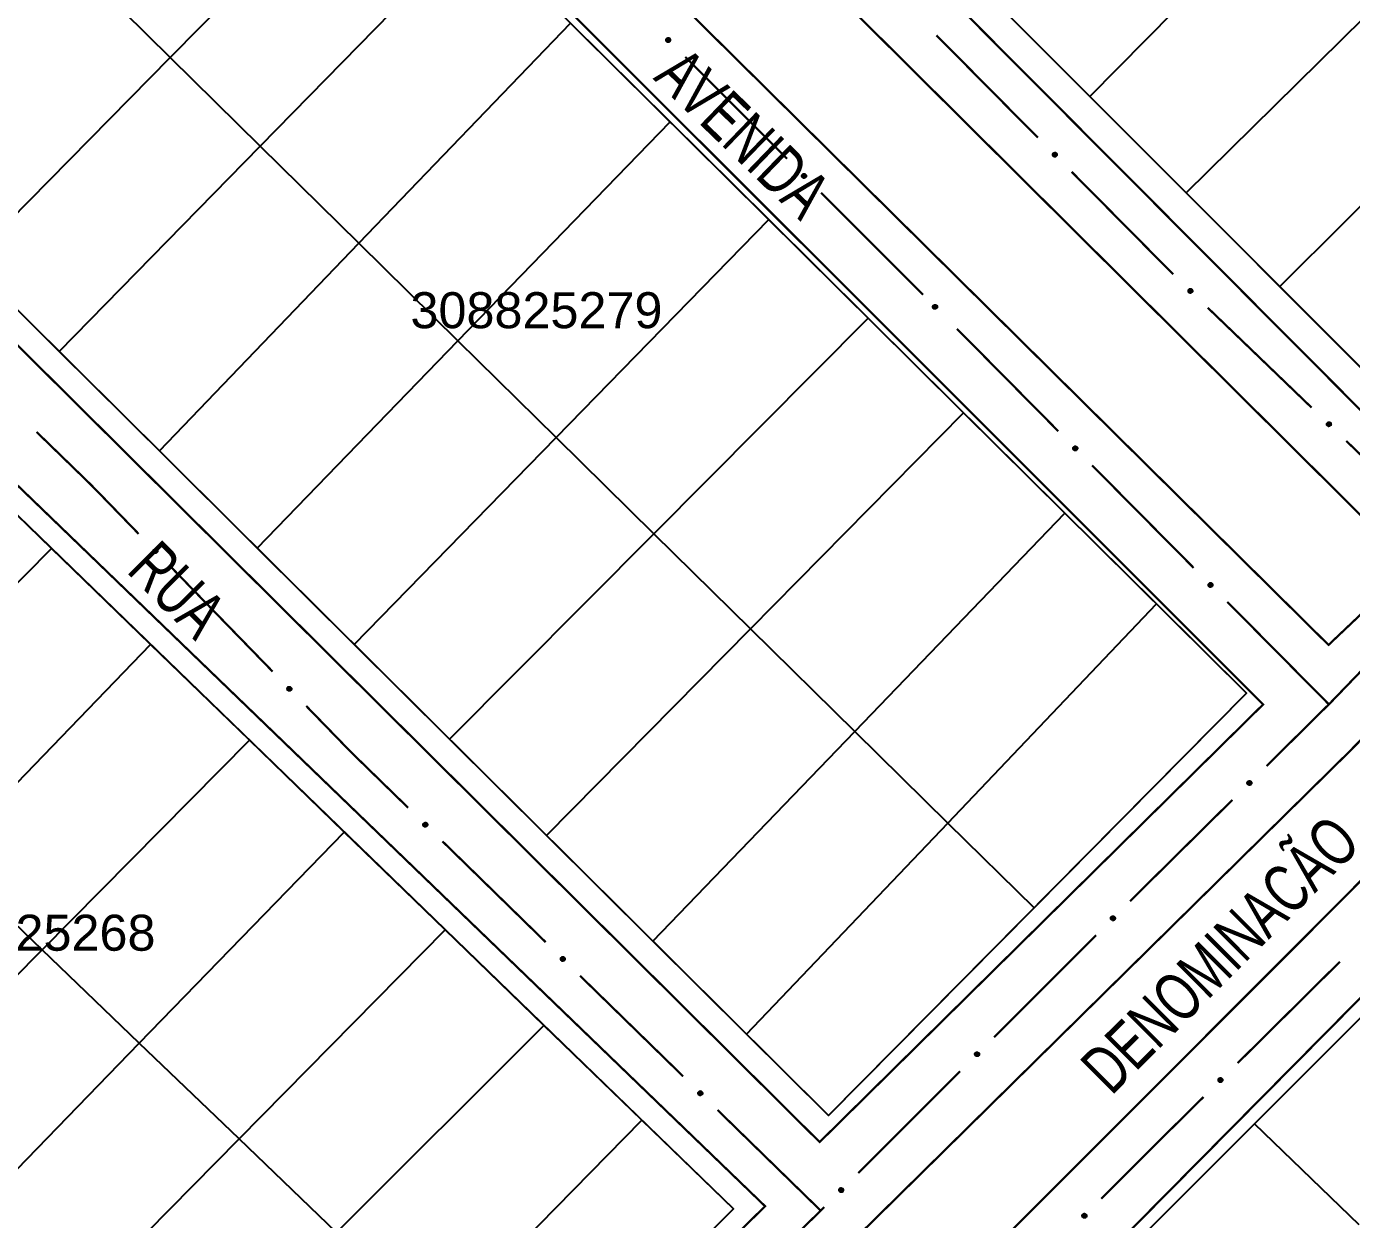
# Model space of a CAD drawing. Extents: x 205150 to 206910, y 4858726 to 4860849.
# Drawn here: x 205610.4 to 205720.7, y 4860497.8 to 4860597.2 of the extents above; entities that cross this region are included whole.
import ezdxf

# ---------------------------------------------------------------- set-up
doc = ezdxf.new("R2010")
doc.units = 0
doc.header["$LTSCALE"] = 1.5
doc.header["$MEASUREMENT"] = 0
for name, color, linetype in [('CD-MALHA-LOTES', 7, 'CONTINUOUS'), ('CD_TXT_QUADRA', 7, 'CONTINUOUS'), ('RU-QUADRAS', 6, 'CONTINUOUS'), ('SV-EIXO-RUA-N-PAV', 6, 'CONTINUOUS'), ('SV-RUA-NAO-PAV-S-GUIA-C-GUIA', 7, 'CONTINUOUS'), ('SV-TXT-RUA-N-PAV-S-GUIA-C-GUIA', 7, 'CONTINUOUS')]:
    doc.layers.add(name, color=color, linetype=linetype)
doc.styles.add('ARIAL', font='ARIAL.TTF')

msp = doc.modelspace()

# ---------------------------------------------------------------- linework, layer by layer
at = {"layer": 'CD-MALHA-LOTES'}
for points in [[(205622.33, 4860594.58), (205640.24, 4860612.73)], [(205698.88, 4860591.35), (205715.33, 4860608.01)], [(205629.81, 4860587.21), (205647.62, 4860605.41)], [(205614.48, 4860602.32), (205622.33, 4860594.58)], [(205690.41, 4860599.84), (205698.88, 4860591.35)], [(205706.9, 4860583.33), (205723.55, 4860599.75)], [(205638.03, 4860579.12), (205655.64, 4860597.46)], [(205663.93, 4860589.24), (205655.64, 4860597.46)], [(205605.56, 4860577.59), (205622.33, 4860594.58)], [(205622.33, 4860594.58), (205629.81, 4860587.21)], [(205714.69, 4860575.52), (205731.26, 4860592.01)], [(205698.88, 4860591.35), (205706.9, 4860583.33)], [(205646.27, 4860571.01), (205663.93, 4860589.24)], [(205672.14, 4860581.09), (205663.93, 4860589.24)], [(205613.08, 4860570.12), (205629.81, 4860587.21)], [(205629.81, 4860587.21), (205638.03, 4860579.12)], [(205706.9, 4860583.33), (205714.69, 4860575.52)], [(205654.44, 4860562.96), (205672.14, 4860581.09)], [(205680.43, 4860572.88), (205672.14, 4860581.09)], [(205621.43, 4860561.83), (205638.03, 4860579.12)], [(205638.03, 4860579.12), (205646.27, 4860571.01)], [(205605.56, 4860577.59), (205613.08, 4860570.12)], [(205714.69, 4860575.52), (205722.71, 4860567.5)], [(205662.59, 4860554.94), (205680.43, 4860572.88)], [(205688.36, 4860565.01), (205680.43, 4860572.88)], [(205629.56, 4860553.74), (205646.27, 4860571.01)], [(205646.27, 4860571.01), (205654.44, 4860562.96)], [(205613.08, 4860570.12), (205621.43, 4860561.83)], [(205670.62, 4860547.03), (205688.36, 4860565.01)], [(205696.8, 4860556.65), (205688.36, 4860565.01)], [(205637.62, 4860545.73), (205654.44, 4860562.96)], [(205654.44, 4860562.96), (205662.59, 4860554.94)], [(205612.45, 4860553.7), (205604.68, 4860561.23)], [(205621.43, 4860561.83), (205629.56, 4860553.74)], [(205679.3, 4860538.48), (205696.8, 4860556.65)], [(205704.42, 4860549.09), (205696.8, 4860556.65)], [(205645.56, 4860537.84), (205662.59, 4860554.94)], [(205662.59, 4860554.94), (205670.62, 4860547.03)], [(205595.13, 4860536.2), (205612.45, 4860553.7)], [(205620.68, 4860545.73), (205612.45, 4860553.7)], [(205629.56, 4860553.74), (205637.62, 4860545.73)], [(205687.05, 4860530.85), (205704.42, 4860549.09)], [(205694.23, 4860523.78), (205711.92, 4860541.66), (205704.42, 4860549.09)], [(205653.63, 4860529.82), (205670.62, 4860547.03)], [(205670.62, 4860547.03), (205679.3, 4860538.48)], [(205603.62, 4860528.04), (205620.68, 4860545.73)], [(205628.93, 4860537.74), (205620.68, 4860545.73)], [(205637.62, 4860545.73), (205645.56, 4860537.84)], [(205611.67, 4860520.3), (205628.93, 4860537.74)], [(205636.8, 4860530.1), (205628.93, 4860537.74)], [(205645.56, 4860537.84), (205653.63, 4860529.82)], [(205662.49, 4860521.02), (205679.3, 4860538.48)], [(205679.3, 4860538.48), (205687.05, 4860530.85)], [(205619.75, 4860512.53), (205636.8, 4860530.1)], [(205645.2, 4860521.97), (205636.8, 4860530.1)], [(205670.3, 4860513.26), (205687.05, 4860530.85)], [(205687.05, 4860530.85), (205694.23, 4860523.78)], [(205653.63, 4860529.82), (205662.49, 4860521.02)], [(205611.67, 4860520.3), (205603.62, 4860528.04)], [(205670.3, 4860513.26), (205677.11, 4860506.49), (205694.23, 4860523.78)], [(205712.57, 4860505.81), (205730.36, 4860523.59), (205738.98, 4860515.16)], [(205628.05, 4860504.56), (205645.2, 4860521.97)], [(205653.43, 4860514), (205645.2, 4860521.97)], [(205594.62, 4860503.08), (205611.67, 4860520.3)], [(205619.75, 4860512.53), (205611.67, 4860520.3)], [(205662.49, 4860521.02), (205670.3, 4860513.26)], [(205636.17, 4860496.75), (205653.43, 4860514)], [(205661.57, 4860506.11), (205653.43, 4860514)], [(205602.75, 4860495.01), (205619.75, 4860512.53)], [(205628.05, 4860504.56), (205619.75, 4860512.53)], [(205644.52, 4860488.72), (205661.57, 4860506.11)], [(205661.57, 4860506.11), (205669.2, 4860498.72), (205652.02, 4860481.51)], [(205704.03, 4860480.03), (205695.37, 4860488.6), (205712.57, 4860505.81)], [(205721.3, 4860497.39), (205712.57, 4860505.81)], [(205610.78, 4860487.03), (205628.05, 4860504.56)], [(205636.17, 4860496.75), (205628.05, 4860504.56)]]:
    msp.add_lwpolyline(points, dxfattribs=at)
at = {"layer": 'RU-QUADRAS'}
for points in [[(205640.7, 4860718.18), (205729.21, 4860630.27), (205765.4, 4860593.97), (205730.42, 4860559.77), (205660, 4860630.27), (205612.53, 4860676.96)], [(205596.68, 4860653.75), (205582.66, 4860630.27), (205572.29, 4860610.65), (205677.11, 4860506.49), (205711.92, 4860541.66), (205622.54, 4860630.27)], [(205556.07, 4860594.14), (205540.13, 4860570.88), (205553.29, 4860558.24), (205546.46, 4860550.91), (205634.25, 4860463.72), (205669.2, 4860498.72), (205580.36, 4860584.79), (205573.53, 4860577.96)], [(205730.36, 4860523.59), (205738.98, 4860515.16), (205747.62, 4860506.72), (205756.26, 4860498.27), (205764.99, 4860489.74), (205773.91, 4860481.02), (205781.98, 4860473.13), (205789.89, 4860465.39), (205798.71, 4860456.32), (205807.12, 4860447.72), (205796.49, 4860436.51), (205772.31, 4860412.38), (205695.37, 4860488.6)]]:
    msp.add_lwpolyline(points, close=True, dxfattribs=at)
at = {"layer": 'SV-EIXO-RUA-N-PAV', "flags": 128}
for points in [[(205663.8, 4860595.87), (205663.75, 4860595.87), (205663.71, 4860595.88), (205663.67, 4860595.89), (205663.65, 4860595.92), (205663.63, 4860595.94), (205663.61, 4860595.98), (205663.6, 4860596.02), (205663.6, 4860596.06), (205663.61, 4860596.11), (205663.62, 4860596.14), (205663.65, 4860596.17), (205663.67, 4860596.19), (205663.71, 4860596.21), (205663.75, 4860596.22), (205663.8, 4860596.22), (205663.84, 4860596.21), (205663.87, 4860596.19), (205663.9, 4860596.17), (205663.92, 4860596.14), (205663.94, 4860596.11), (205663.95, 4860596.07), (205663.95, 4860596.02), (205663.94, 4860595.98), (205663.92, 4860595.94), (205663.9, 4860595.92), (205663.87, 4860595.89), (205663.84, 4860595.88), (205663.8, 4860595.87)], [(205695.93, 4860586.67), (205695.98, 4860586.67), (205696.02, 4860586.66), (205696.06, 4860586.64), (205696.08, 4860586.62), (205696.1, 4860586.59), (205696.12, 4860586.56), (205696.13, 4860586.52), (205696.13, 4860586.47), (205696.12, 4860586.43), (205696.1, 4860586.4), (205696.08, 4860586.37), (205696.05, 4860586.35), (205696.02, 4860586.33), (205695.98, 4860586.32), (205695.93, 4860586.32), (205695.89, 4860586.33), (205695.86, 4860586.35), (205695.83, 4860586.37), (205695.81, 4860586.4), (205695.79, 4860586.43), (205695.78, 4860586.47), (205695.78, 4860586.52), (205695.79, 4860586.56), (205695.81, 4860586.59), (205695.83, 4860586.62), (205695.86, 4860586.64), (205695.89, 4860586.66), (205695.93, 4860586.67)], [(205675.11, 4860584.55), (205675.06, 4860584.55), (205675.02, 4860584.56), (205674.99, 4860584.58), (205674.96, 4860584.6), (205674.94, 4860584.63), (205674.92, 4860584.66), (205674.91, 4860584.7), (205674.91, 4860584.75), (205674.92, 4860584.79), (205674.94, 4860584.83), (205674.96, 4860584.85), (205674.99, 4860584.88), (205675.02, 4860584.89), (205675.06, 4860584.9), (205675.11, 4860584.9), (205675.15, 4860584.89), (205675.18, 4860584.88), (205675.21, 4860584.85), (205675.23, 4860584.82), (205675.25, 4860584.79), (205675.26, 4860584.75), (205675.26, 4860584.7), (205675.25, 4860584.66), (205675.23, 4860584.63), (205675.21, 4860584.6), (205675.18, 4860584.58), (205675.15, 4860584.56), (205675.11, 4860584.55)], [(205707.21, 4860575.33), (205707.26, 4860575.33), (205707.3, 4860575.32), (205707.34, 4860575.3), (205707.36, 4860575.28), (205707.39, 4860575.25), (205707.4, 4860575.22), (205707.42, 4860575.18), (205707.42, 4860575.13), (205707.41, 4860575.09), (205707.39, 4860575.06), (205707.37, 4860575.03), (205707.34, 4860575.01), (205707.31, 4860574.99), (205707.27, 4860574.98), (205707.22, 4860574.98), (205707.18, 4860574.99), (205707.15, 4860575), (205707.12, 4860575.03), (205707.09, 4860575.05), (205707.08, 4860575.09), (205707.07, 4860575.13), (205707.07, 4860575.18), (205707.07, 4860575.22), (205707.09, 4860575.25), (205707.11, 4860575.28), (205707.14, 4860575.3), (205707.17, 4860575.32), (205707.21, 4860575.33)], [(205686.01, 4860573.65), (205685.96, 4860573.65), (205685.92, 4860573.66), (205685.89, 4860573.68), (205685.86, 4860573.7), (205685.84, 4860573.73), (205685.82, 4860573.76), (205685.81, 4860573.8), (205685.81, 4860573.85), (205685.82, 4860573.9), (205685.84, 4860573.93), (205685.86, 4860573.96), (205685.89, 4860573.98), (205685.92, 4860573.99), (205685.96, 4860574.01), (205686.01, 4860574), (205686.05, 4860574), (205686.08, 4860573.98), (205686.11, 4860573.95), (205686.13, 4860573.93), (205686.15, 4860573.89), (205686.16, 4860573.85), (205686.16, 4860573.81), (205686.15, 4860573.76), (205686.13, 4860573.73), (205686.11, 4860573.71), (205686.08, 4860573.68), (205686.05, 4860573.66), (205686.01, 4860573.65)], [(205718.74, 4860564.23), (205718.79, 4860564.24), (205718.83, 4860564.23), (205718.87, 4860564.21), (205718.89, 4860564.19), (205718.92, 4860564.16), (205718.93, 4860564.13), (205718.94, 4860564.09), (205718.95, 4860564.04), (205718.94, 4860564), (205718.92, 4860563.96), (205718.9, 4860563.94), (205718.87, 4860563.91), (205718.84, 4860563.9), (205718.8, 4860563.89), (205718.75, 4860563.88), (205718.71, 4860563.89), (205718.67, 4860563.91), (205718.65, 4860563.93), (205718.62, 4860563.96), (205718.61, 4860563.99), (205718.59, 4860564.03), (205718.59, 4860564.08), (205718.6, 4860564.12), (205718.62, 4860564.15), (205718.64, 4860564.18), (205718.67, 4860564.21), (205718.7, 4860564.22), (205718.74, 4860564.23)], [(205697.68, 4860561.87), (205697.63, 4860561.87), (205697.59, 4860561.88), (205697.56, 4860561.9), (205697.53, 4860561.92), (205697.51, 4860561.95), (205697.49, 4860561.98), (205697.48, 4860562.02), (205697.48, 4860562.07), (205697.49, 4860562.11), (205697.51, 4860562.14), (205697.53, 4860562.17), (205697.56, 4860562.19), (205697.59, 4860562.21), (205697.63, 4860562.22), (205697.68, 4860562.22), (205697.72, 4860562.21), (205697.75, 4860562.19), (205697.78, 4860562.17), (205697.8, 4860562.14), (205697.82, 4860562.11), (205697.83, 4860562.07), (205697.83, 4860562.02), (205697.82, 4860561.98), (205697.8, 4860561.95), (205697.78, 4860561.92), (205697.75, 4860561.9), (205697.72, 4860561.88), (205697.68, 4860561.87)], [(205621.11, 4860553.32), (205621.06, 4860553.32), (205621.02, 4860553.33), (205620.98, 4860553.35), (205620.96, 4860553.37), (205620.94, 4860553.4), (205620.92, 4860553.43), (205620.91, 4860553.47), (205620.91, 4860553.52), (205620.92, 4860553.56), (205620.94, 4860553.6), (205620.96, 4860553.62), (205620.99, 4860553.64), (205621.02, 4860553.66), (205621.06, 4860553.67), (205621.11, 4860553.67), (205621.15, 4860553.66), (205621.19, 4860553.64), (205621.21, 4860553.62), (205621.24, 4860553.59), (205621.25, 4860553.56), (205621.26, 4860553.52), (205621.26, 4860553.47), (205621.25, 4860553.43), (205621.23, 4860553.4), (205621.21, 4860553.37), (205621.18, 4860553.35), (205621.15, 4860553.33), (205621.11, 4860553.32)], [(205708.94, 4860550.5), (205708.89, 4860550.5), (205708.85, 4860550.51), (205708.81, 4860550.53), (205708.79, 4860550.55), (205708.77, 4860550.58), (205708.75, 4860550.61), (205708.74, 4860550.65), (205708.74, 4860550.7), (205708.75, 4860550.74), (205708.77, 4860550.77), (205708.79, 4860550.8), (205708.82, 4860550.82), (205708.85, 4860550.84), (205708.89, 4860550.85), (205708.94, 4860550.85), (205708.98, 4860550.84), (205709.01, 4860550.82), (205709.04, 4860550.8), (205709.06, 4860550.77), (205709.08, 4860550.74), (205709.09, 4860550.7), (205709.09, 4860550.65), (205709.08, 4860550.61), (205709.06, 4860550.58), (205709.04, 4860550.55), (205709.01, 4860550.53), (205708.98, 4860550.51), (205708.94, 4860550.5)], [(205632.26, 4860541.85), (205632.21, 4860541.85), (205632.17, 4860541.86), (205632.14, 4860541.88), (205632.11, 4860541.9), (205632.09, 4860541.93), (205632.08, 4860541.96), (205632.07, 4860542), (205632.07, 4860542.05), (205632.08, 4860542.09), (205632.09, 4860542.13), (205632.12, 4860542.15), (205632.14, 4860542.18), (205632.18, 4860542.19), (205632.22, 4860542.2), (205632.27, 4860542.2), (205632.31, 4860542.19), (205632.34, 4860542.17), (205632.37, 4860542.15), (205632.39, 4860542.12), (205632.41, 4860542.09), (205632.42, 4860542.05), (205632.42, 4860542), (205632.41, 4860541.96), (205632.39, 4860541.93), (205632.36, 4860541.9), (205632.34, 4860541.88), (205632.31, 4860541.86), (205632.26, 4860541.85)], [(205711.98, 4860534.17), (205711.98, 4860534.21), (205711.99, 4860534.26), (205712.01, 4860534.29), (205712.03, 4860534.31), (205712.06, 4860534.34), (205712.09, 4860534.35), (205712.13, 4860534.36), (205712.18, 4860534.37), (205712.22, 4860534.35), (205712.26, 4860534.34), (205712.28, 4860534.31), (205712.3, 4860534.29), (205712.32, 4860534.25), (205712.33, 4860534.21), (205712.33, 4860534.16), (205712.32, 4860534.12), (205712.3, 4860534.09), (205712.28, 4860534.06), (205712.25, 4860534.04), (205712.22, 4860534.02), (205712.18, 4860534.01), (205712.13, 4860534.01), (205712.09, 4860534.02), (205712.06, 4860534.04), (205712.03, 4860534.07), (205712.01, 4860534.09), (205711.99, 4860534.12), (205711.98, 4860534.17)], [(205643.58, 4860530.54), (205643.53, 4860530.54), (205643.49, 4860530.55), (205643.46, 4860530.57), (205643.43, 4860530.59), (205643.41, 4860530.62), (205643.39, 4860530.65), (205643.38, 4860530.69), (205643.38, 4860530.74), (205643.39, 4860530.78), (205643.41, 4860530.81), (205643.43, 4860530.84), (205643.46, 4860530.86), (205643.49, 4860530.88), (205643.53, 4860530.89), (205643.58, 4860530.89), (205643.62, 4860530.88), (205643.65, 4860530.86), (205643.68, 4860530.84), (205643.7, 4860530.81), (205643.72, 4860530.78), (205643.73, 4860530.74), (205643.73, 4860530.69), (205643.72, 4860530.65), (205643.71, 4860530.62), (205643.68, 4860530.59), (205643.66, 4860530.57), (205643.62, 4860530.55), (205643.58, 4860530.54)], [(205700.62, 4860522.9), (205700.62, 4860522.95), (205700.63, 4860522.99), (205700.64, 4860523.03), (205700.67, 4860523.05), (205700.69, 4860523.07), (205700.73, 4860523.09), (205700.77, 4860523.1), (205700.82, 4860523.1), (205700.86, 4860523.09), (205700.89, 4860523.07), (205700.92, 4860523.05), (205700.94, 4860523.02), (205700.96, 4860522.99), (205700.97, 4860522.95), (205700.97, 4860522.9), (205700.96, 4860522.86), (205700.94, 4860522.83), (205700.92, 4860522.8), (205700.89, 4860522.78), (205700.86, 4860522.76), (205700.82, 4860522.75), (205700.77, 4860522.75), (205700.73, 4860522.76), (205700.7, 4860522.78), (205700.67, 4860522.8), (205700.65, 4860522.83), (205700.63, 4860522.86), (205700.62, 4860522.9)], [(205655.03, 4860519.36), (205654.98, 4860519.36), (205654.94, 4860519.37), (205654.9, 4860519.39), (205654.88, 4860519.41), (205654.86, 4860519.44), (205654.84, 4860519.47), (205654.83, 4860519.51), (205654.83, 4860519.56), (205654.84, 4860519.6), (205654.85, 4860519.63), (205654.88, 4860519.66), (205654.9, 4860519.68), (205654.94, 4860519.7), (205654.98, 4860519.71), (205655.03, 4860519.71), (205655.07, 4860519.7), (205655.1, 4860519.68), (205655.13, 4860519.66), (205655.15, 4860519.63), (205655.17, 4860519.6), (205655.18, 4860519.56), (205655.18, 4860519.51), (205655.17, 4860519.47), (205655.15, 4860519.44), (205655.13, 4860519.41), (205655.1, 4860519.39), (205655.07, 4860519.37), (205655.03, 4860519.36)], [(205689.31, 4860511.58), (205689.31, 4860511.63), (205689.32, 4860511.68), (205689.33, 4860511.71), (205689.36, 4860511.73), (205689.38, 4860511.76), (205689.42, 4860511.77), (205689.46, 4860511.78), (205689.51, 4860511.78), (205689.55, 4860511.77), (205689.58, 4860511.76), (205689.61, 4860511.73), (205689.63, 4860511.71), (205689.65, 4860511.67), (205689.66, 4860511.63), (205689.66, 4860511.58), (205689.65, 4860511.54), (205689.63, 4860511.51), (205689.61, 4860511.48), (205689.58, 4860511.46), (205689.55, 4860511.44), (205689.51, 4860511.43), (205689.46, 4860511.43), (205689.42, 4860511.44), (205689.38, 4860511.46), (205689.36, 4860511.48), (205689.34, 4860511.51), (205689.32, 4860511.54), (205689.31, 4860511.58)], [(205709.57, 4860509.43), (205709.57, 4860509.48), (205709.58, 4860509.52), (205709.59, 4860509.55), (205709.62, 4860509.58), (205709.64, 4860509.6), (205709.68, 4860509.62), (205709.72, 4860509.63), (205709.77, 4860509.63), (205709.81, 4860509.61), (205709.84, 4860509.6), (205709.87, 4860509.58), (205709.89, 4860509.55), (205709.91, 4860509.52), (205709.92, 4860509.47), (205709.92, 4860509.43), (205709.91, 4860509.38), (205709.89, 4860509.35), (205709.87, 4860509.33), (205709.84, 4860509.3), (205709.81, 4860509.29), (205709.76, 4860509.28), (205709.72, 4860509.28), (205709.67, 4860509.29), (205709.64, 4860509.3), (205709.62, 4860509.33), (205709.59, 4860509.35), (205709.58, 4860509.39), (205709.57, 4860509.43)], [(205666.48, 4860508.18), (205666.43, 4860508.18), (205666.38, 4860508.19), (205666.35, 4860508.21), (205666.33, 4860508.23), (205666.3, 4860508.26), (205666.29, 4860508.29), (205666.27, 4860508.33), (205666.27, 4860508.38), (205666.28, 4860508.42), (205666.3, 4860508.45), (205666.32, 4860508.48), (205666.35, 4860508.5), (205666.38, 4860508.52), (205666.42, 4860508.53), (205666.47, 4860508.53), (205666.51, 4860508.52), (205666.55, 4860508.5), (205666.57, 4860508.48), (205666.6, 4860508.45), (205666.61, 4860508.42), (205666.62, 4860508.38), (205666.62, 4860508.33), (205666.62, 4860508.29), (205666.6, 4860508.26), (205666.57, 4860508.23), (205666.55, 4860508.21), (205666.52, 4860508.19), (205666.48, 4860508.18)], [(205678, 4860500.27), (205678, 4860500.32), (205678.01, 4860500.36), (205678.02, 4860500.39), (205678.05, 4860500.42), (205678.07, 4860500.44), (205678.11, 4860500.46), (205678.15, 4860500.47), (205678.2, 4860500.47), (205678.24, 4860500.46), (205678.27, 4860500.44), (205678.3, 4860500.42), (205678.32, 4860500.39), (205678.34, 4860500.36), (205678.35, 4860500.32), (205678.35, 4860500.27), (205678.34, 4860500.22), (205678.32, 4860500.19), (205678.3, 4860500.17), (205678.27, 4860500.14), (205678.24, 4860500.13), (205678.2, 4860500.12), (205678.15, 4860500.12), (205678.11, 4860500.13), (205678.07, 4860500.14), (205678.05, 4860500.17), (205678.02, 4860500.19), (205678.01, 4860500.23), (205678, 4860500.27)], [(205698.24, 4860498.13), (205698.24, 4860498.18), (205698.25, 4860498.22), (205698.27, 4860498.25), (205698.29, 4860498.28), (205698.32, 4860498.3), (205698.35, 4860498.31), (205698.39, 4860498.33), (205698.44, 4860498.33), (205698.48, 4860498.31), (205698.51, 4860498.3), (205698.54, 4860498.28), (205698.56, 4860498.25), (205698.58, 4860498.22), (205698.59, 4860498.17), (205698.59, 4860498.13), (205698.58, 4860498.08), (205698.56, 4860498.05), (205698.54, 4860498.03), (205698.51, 4860498), (205698.48, 4860497.99), (205698.44, 4860497.98), (205698.39, 4860497.98), (205698.35, 4860497.98), (205698.32, 4860498), (205698.29, 4860498.03), (205698.27, 4860498.05), (205698.25, 4860498.08), (205698.24, 4860498.13)]]:
    msp.add_lwpolyline(points, close=True, dxfattribs=at)
for points in [[(205663.93, 4860595.96), (205663.66, 4860596.18)], [(205663.94, 4860595.98), (205663.67, 4860596.19)], [(205663.94, 4860596), (205663.7, 4860596.2)], [(205663.95, 4860596.02), (205663.71, 4860596.21)], [(205663.94, 4860596.04), (205663.73, 4860596.21)], [(205663.95, 4860596.07), (205663.75, 4860596.22)], [(205663.94, 4860596.09), (205663.78, 4860596.21)], [(205663.94, 4860596.11), (205663.8, 4860596.22)], [(205663.93, 4860596.13), (205663.82, 4860596.21)], [(205663.92, 4860596.14), (205663.84, 4860596.21)], [(205663.84, 4860595.88), (205663.6, 4860596.06)], [(205663.82, 4860595.87), (205663.6, 4860596.04)], [(205663.8, 4860595.87), (205663.6, 4860596.02)], [(205663.87, 4860595.89), (205663.61, 4860596.11)], [(205663.85, 4860595.89), (205663.61, 4860596.08)], [(205663.77, 4860595.87), (205663.61, 4860595.99)], [(205663.75, 4860595.87), (205663.61, 4860595.98)], [(205663.9, 4860595.92), (205663.62, 4860596.14)], [(205663.88, 4860595.91), (205663.62, 4860596.12)], [(205663.72, 4860595.87), (205663.62, 4860595.95)], [(205663.71, 4860595.88), (205663.63, 4860595.94)], [(205663.91, 4860595.93), (205663.64, 4860596.16)], [(205663.92, 4860595.94), (205663.65, 4860596.17)], [(205695.78, 4860586.52), (205696.02, 4860586.33)], [(205695.78, 4860586.49), (205696, 4860586.33)], [(205695.78, 4860586.47), (205695.98, 4860586.32)], [(205695.79, 4860586.56), (205696.05, 4860586.35)], [(205695.79, 4860586.54), (205696.03, 4860586.34)], [(205695.79, 4860586.45), (205695.95, 4860586.33)], [(205695.79, 4860586.43), (205695.93, 4860586.32)], [(205695.8, 4860586.57), (205696.06, 4860586.36)], [(205695.8, 4860586.41), (205695.9, 4860586.33)], [(205695.81, 4860586.59), (205696.08, 4860586.37)], [(205695.81, 4860586.4), (205695.89, 4860586.33)], [(205695.82, 4860586.6), (205696.09, 4860586.38)], [(205695.83, 4860586.62), (205696.1, 4860586.4)], [(205695.85, 4860586.63), (205696.11, 4860586.42)], [(205695.86, 4860586.64), (205696.12, 4860586.43)], [(205695.88, 4860586.65), (205696.12, 4860586.45)], [(205695.89, 4860586.66), (205696.13, 4860586.47)], [(205695.91, 4860586.66), (205696.13, 4860586.5)], [(205695.93, 4860586.67), (205696.13, 4860586.52)], [(205695.96, 4860586.67), (205696.12, 4860586.55)], [(205695.98, 4860586.67), (205696.12, 4860586.56)], [(205696, 4860586.67), (205696.1, 4860586.58)], [(205696.02, 4860586.66), (205696.1, 4860586.59)], [(205675.15, 4860584.56), (205674.91, 4860584.75)], [(205675.13, 4860584.56), (205674.91, 4860584.73)], [(205675.11, 4860584.55), (205674.91, 4860584.7)], [(205675.18, 4860584.58), (205674.92, 4860584.79)], [(205675.17, 4860584.58), (205674.92, 4860584.77)], [(205675.08, 4860584.55), (205674.92, 4860584.68)], [(205675.06, 4860584.55), (205674.92, 4860584.66)], [(205675.19, 4860584.59), (205674.93, 4860584.81)], [(205675.21, 4860584.6), (205674.94, 4860584.83)], [(205675.04, 4860584.56), (205674.94, 4860584.64)], [(205675.02, 4860584.56), (205674.94, 4860584.63)], [(205675.22, 4860584.62), (205674.95, 4860584.84)], [(205675.23, 4860584.63), (205674.96, 4860584.85)], [(205675.24, 4860584.65), (205674.98, 4860584.86)], [(205675.25, 4860584.66), (205674.99, 4860584.88)], [(205675.26, 4860584.69), (205675.01, 4860584.88)], [(205675.26, 4860584.7), (205675.02, 4860584.89)], [(205675.26, 4860584.73), (205675.04, 4860584.9)], [(205675.26, 4860584.75), (205675.06, 4860584.9)], [(205675.25, 4860584.77), (205675.09, 4860584.9)], [(205675.25, 4860584.79), (205675.11, 4860584.9)], [(205675.24, 4860584.81), (205675.14, 4860584.89)], [(205675.23, 4860584.82), (205675.15, 4860584.89)], [(205707.07, 4860575.22), (205707.34, 4860575.01)], [(205707.08, 4860575.23), (205707.35, 4860575.02)], [(205707.09, 4860575.25), (205707.37, 4860575.03)], [(205707.1, 4860575.26), (205707.38, 4860575.04)], [(205707.11, 4860575.28), (205707.39, 4860575.06)], [(205707.13, 4860575.29), (205707.4, 4860575.08)], [(205707.14, 4860575.3), (205707.41, 4860575.09)], [(205707.16, 4860575.31), (205707.41, 4860575.12)], [(205707.17, 4860575.32), (205707.42, 4860575.13)], [(205707.19, 4860575.32), (205707.41, 4860575.16)], [(205707.21, 4860575.33), (205707.42, 4860575.18)], [(205707.24, 4860575.33), (205707.4, 4860575.21)], [(205707.26, 4860575.33), (205707.4, 4860575.22)], [(205707.29, 4860575.33), (205707.39, 4860575.24)], [(205707.3, 4860575.32), (205707.39, 4860575.25)], [(205707.07, 4860575.19), (205707.32, 4860575)], [(205707.07, 4860575.18), (205707.31, 4860574.99)], [(205707.07, 4860575.15), (205707.29, 4860574.99)], [(205707.07, 4860575.13), (205707.27, 4860574.98)], [(205707.08, 4860575.1), (205707.24, 4860574.98)], [(205707.08, 4860575.09), (205707.22, 4860574.98)], [(205707.09, 4860575.07), (205707.19, 4860574.99)], [(205707.09, 4860575.05), (205707.18, 4860574.99)], [(205686.05, 4860573.66), (205685.81, 4860573.85)], [(205686.03, 4860573.66), (205685.81, 4860573.83)], [(205686.01, 4860573.65), (205685.81, 4860573.8)], [(205686.08, 4860573.68), (205685.82, 4860573.9)], [(205686.06, 4860573.68), (205685.82, 4860573.87)], [(205685.98, 4860573.66), (205685.82, 4860573.78)], [(205685.96, 4860573.65), (205685.82, 4860573.76)], [(205686.09, 4860573.7), (205685.83, 4860573.91)], [(205686.11, 4860573.71), (205685.84, 4860573.93)], [(205685.94, 4860573.66), (205685.84, 4860573.74)], [(205685.92, 4860573.66), (205685.84, 4860573.73)], [(205686.12, 4860573.72), (205685.85, 4860573.94)], [(205686.13, 4860573.73), (205685.86, 4860573.96)], [(205686.14, 4860573.75), (205685.88, 4860573.97)], [(205686.15, 4860573.76), (205685.89, 4860573.98)], [(205686.15, 4860573.79), (205685.91, 4860573.98)], [(205686.16, 4860573.81), (205685.92, 4860573.99)], [(205686.16, 4860573.83), (205685.94, 4860574)], [(205686.16, 4860573.85), (205685.96, 4860574.01)], [(205686.15, 4860573.88), (205685.99, 4860574)], [(205686.15, 4860573.89), (205686.01, 4860574)], [(205686.14, 4860573.91), (205686.04, 4860574)], [(205686.13, 4860573.93), (205686.05, 4860574)], [(205718.66, 4860564.19), (205718.93, 4860563.99)], [(205718.67, 4860564.21), (205718.94, 4860564)], [(205718.69, 4860564.21), (205718.94, 4860564.02)], [(205718.7, 4860564.22), (205718.95, 4860564.04)], [(205718.72, 4860564.23), (205718.94, 4860564.07)], [(205718.74, 4860564.23), (205718.94, 4860564.09)], [(205718.77, 4860564.23), (205718.93, 4860564.11)], [(205718.79, 4860564.24), (205718.93, 4860564.13)], [(205718.82, 4860564.23), (205718.92, 4860564.15)], [(205718.83, 4860564.23), (205718.92, 4860564.16)], [(205718.59, 4860564.08), (205718.84, 4860563.9)], [(205718.59, 4860564.03), (205718.8, 4860563.89)], [(205718.6, 4860564.12), (205718.87, 4860563.91)], [(205718.6, 4860564.1), (205718.85, 4860563.91)], [(205718.6, 4860564.06), (205718.81, 4860563.89)], [(205718.61, 4860564.14), (205718.88, 4860563.93)], [(205718.61, 4860564.01), (205718.77, 4860563.89)], [(205718.61, 4860563.99), (205718.75, 4860563.88)], [(205718.62, 4860564.15), (205718.9, 4860563.94)], [(205718.62, 4860563.97), (205718.72, 4860563.89)], [(205718.62, 4860563.96), (205718.71, 4860563.89)], [(205718.63, 4860564.17), (205718.91, 4860563.95)], [(205718.64, 4860564.18), (205718.92, 4860563.96)], [(205697.72, 4860561.88), (205697.48, 4860562.07)], [(205697.7, 4860561.87), (205697.48, 4860562.04)], [(205697.68, 4860561.87), (205697.48, 4860562.02)], [(205697.75, 4860561.9), (205697.49, 4860562.11)], [(205697.73, 4860561.89), (205697.49, 4860562.09)], [(205697.65, 4860561.87), (205697.49, 4860561.99)], [(205697.76, 4860561.91), (205697.5, 4860562.12)], [(205697.78, 4860561.92), (205697.51, 4860562.14)], [(205697.79, 4860561.93), (205697.52, 4860562.16)], [(205697.8, 4860561.95), (205697.53, 4860562.17)], [(205697.81, 4860561.96), (205697.55, 4860562.18)], [(205697.82, 4860561.98), (205697.56, 4860562.19)], [(205697.83, 4860562), (205697.58, 4860562.2)], [(205697.83, 4860562.02), (205697.59, 4860562.21)], [(205697.83, 4860562.04), (205697.62, 4860562.21)], [(205697.83, 4860562.07), (205697.63, 4860562.22)], [(205697.82, 4860562.09), (205697.66, 4860562.21)], [(205697.82, 4860562.11), (205697.68, 4860562.22)], [(205697.81, 4860562.13), (205697.71, 4860562.21)], [(205697.8, 4860562.14), (205697.72, 4860562.21)], [(205697.63, 4860561.87), (205697.49, 4860561.98)], [(205697.61, 4860561.87), (205697.51, 4860561.96)], [(205697.59, 4860561.88), (205697.51, 4860561.95)], [(205621.15, 4860553.33), (205620.91, 4860553.52)], [(205621.13, 4860553.33), (205620.91, 4860553.5)], [(205621.11, 4860553.32), (205620.91, 4860553.47)], [(205621.18, 4860553.35), (205620.92, 4860553.56)], [(205621.16, 4860553.34), (205620.92, 4860553.54)], [(205621.08, 4860553.32), (205620.92, 4860553.45)], [(205621.06, 4860553.32), (205620.92, 4860553.43)], [(205621.19, 4860553.36), (205620.93, 4860553.57)], [(205621.21, 4860553.37), (205620.94, 4860553.6)], [(205621.03, 4860553.33), (205620.94, 4860553.41)], [(205621.02, 4860553.33), (205620.94, 4860553.4)], [(205621.22, 4860553.38), (205620.95, 4860553.61)], [(205621.23, 4860553.4), (205620.96, 4860553.62)], [(205621.24, 4860553.41), (205620.98, 4860553.63)], [(205621.25, 4860553.43), (205620.99, 4860553.64)], [(205621.25, 4860553.45), (205621.01, 4860553.65)], [(205621.26, 4860553.47), (205621.02, 4860553.66)], [(205621.26, 4860553.49), (205621.05, 4860553.66)], [(205621.26, 4860553.52), (205621.06, 4860553.67)], [(205621.25, 4860553.54), (205621.09, 4860553.67)], [(205621.25, 4860553.56), (205621.11, 4860553.67)], [(205621.24, 4860553.58), (205621.14, 4860553.66)], [(205621.24, 4860553.59), (205621.15, 4860553.66)], [(205708.98, 4860550.51), (205708.74, 4860550.7)], [(205708.96, 4860550.51), (205708.74, 4860550.67)], [(205708.94, 4860550.5), (205708.74, 4860550.65)], [(205709.01, 4860550.53), (205708.75, 4860550.74)], [(205708.99, 4860550.52), (205708.75, 4860550.72)], [(205708.91, 4860550.5), (205708.75, 4860550.62)], [(205708.89, 4860550.5), (205708.75, 4860550.61)], [(205709.02, 4860550.54), (205708.76, 4860550.75)], [(205708.86, 4860550.5), (205708.76, 4860550.59)], [(205709.04, 4860550.55), (205708.77, 4860550.77)], [(205708.85, 4860550.51), (205708.77, 4860550.58)], [(205709.05, 4860550.56), (205708.78, 4860550.79)], [(205709.06, 4860550.58), (205708.79, 4860550.8)], [(205709.07, 4860550.59), (205708.81, 4860550.81)], [(205709.08, 4860550.61), (205708.82, 4860550.82)], [(205709.08, 4860550.63), (205708.84, 4860550.83)], [(205709.09, 4860550.65), (205708.85, 4860550.84)], [(205709.09, 4860550.67), (205708.87, 4860550.84)], [(205709.09, 4860550.7), (205708.89, 4860550.85)], [(205709.08, 4860550.72), (205708.92, 4860550.84)], [(205709.08, 4860550.74), (205708.94, 4860550.85)], [(205709.07, 4860550.76), (205708.97, 4860550.84)], [(205709.06, 4860550.77), (205708.98, 4860550.84)], [(205632.37, 4860541.92), (205632.11, 4860542.14)], [(205632.39, 4860541.93), (205632.12, 4860542.15)], [(205632.4, 4860541.94), (205632.13, 4860542.16)], [(205632.41, 4860541.96), (205632.14, 4860542.18)], [(205632.41, 4860541.98), (205632.17, 4860542.18)], [(205632.42, 4860542), (205632.18, 4860542.19)], [(205632.41, 4860542.02), (205632.2, 4860542.19)], [(205632.42, 4860542.05), (205632.22, 4860542.2)], [(205632.41, 4860542.07), (205632.25, 4860542.2)], [(205632.41, 4860542.09), (205632.27, 4860542.2)], [(205632.4, 4860542.11), (205632.29, 4860542.19)], [(205632.39, 4860542.12), (205632.31, 4860542.19)], [(205632.32, 4860541.87), (205632.07, 4860542.07)], [(205632.31, 4860541.86), (205632.07, 4860542.05)], [(205632.28, 4860541.86), (205632.07, 4860542.03)], [(205632.26, 4860541.85), (205632.07, 4860542)], [(205632.34, 4860541.88), (205632.08, 4860542.09)], [(205632.24, 4860541.85), (205632.08, 4860541.98)], [(205632.21, 4860541.85), (205632.08, 4860541.96)], [(205632.36, 4860541.9), (205632.09, 4860542.13)], [(205632.35, 4860541.89), (205632.09, 4860542.11)], [(205632.19, 4860541.86), (205632.09, 4860541.94)], [(205632.17, 4860541.86), (205632.09, 4860541.93)], [(205711.98, 4860534.17), (205712.13, 4860534.36)], [(205711.98, 4860534.19), (205712.11, 4860534.35)], [(205711.98, 4860534.21), (205712.09, 4860534.35)], [(205711.99, 4860534.12), (205712.18, 4860534.37)], [(205711.99, 4860534.14), (205712.15, 4860534.36)], [(205711.99, 4860534.24), (205712.07, 4860534.34)], [(205711.99, 4860534.26), (205712.06, 4860534.34)], [(205712, 4860534.11), (205712.2, 4860534.36)], [(205712.01, 4860534.09), (205712.22, 4860534.35)], [(205712.02, 4860534.08), (205712.23, 4860534.34)], [(205712.03, 4860534.07), (205712.26, 4860534.34)], [(205712.05, 4860534.05), (205712.27, 4860534.32)], [(205712.06, 4860534.04), (205712.28, 4860534.31)], [(205712.08, 4860534.03), (205712.29, 4860534.3)], [(205712.09, 4860534.02), (205712.3, 4860534.29)], [(205712.11, 4860534.02), (205712.31, 4860534.27)], [(205712.13, 4860534.01), (205712.32, 4860534.25)], [(205712.16, 4860534.02), (205712.32, 4860534.23)], [(205712.18, 4860534.01), (205712.33, 4860534.21)], [(205712.2, 4860534.02), (205712.33, 4860534.18)], [(205712.22, 4860534.02), (205712.33, 4860534.16)], [(205712.24, 4860534.04), (205712.32, 4860534.14)], [(205712.25, 4860534.04), (205712.32, 4860534.12)], [(205643.62, 4860530.55), (205643.38, 4860530.74)], [(205643.6, 4860530.55), (205643.38, 4860530.71)], [(205643.58, 4860530.54), (205643.38, 4860530.69)], [(205643.66, 4860530.57), (205643.39, 4860530.78)], [(205643.64, 4860530.56), (205643.39, 4860530.75)], [(205643.56, 4860530.54), (205643.39, 4860530.66)], [(205643.53, 4860530.54), (205643.39, 4860530.65)], [(205643.67, 4860530.58), (205643.4, 4860530.79)], [(205643.68, 4860530.59), (205643.41, 4860530.81)], [(205643.51, 4860530.54), (205643.41, 4860530.63)], [(205643.49, 4860530.55), (205643.41, 4860530.62)], [(205643.69, 4860530.61), (205643.42, 4860530.83)], [(205643.71, 4860530.62), (205643.43, 4860530.84)], [(205643.71, 4860530.64), (205643.45, 4860530.85)], [(205643.72, 4860530.65), (205643.46, 4860530.86)], [(205643.73, 4860530.67), (205643.48, 4860530.87)], [(205643.73, 4860530.69), (205643.49, 4860530.88)], [(205643.73, 4860530.72), (205643.51, 4860530.88)], [(205643.73, 4860530.74), (205643.53, 4860530.89)], [(205643.72, 4860530.76), (205643.56, 4860530.89)], [(205643.72, 4860530.78), (205643.58, 4860530.89)], [(205643.71, 4860530.8), (205643.61, 4860530.88)], [(205643.7, 4860530.81), (205643.62, 4860530.88)], [(205700.62, 4860522.88), (205700.79, 4860523.1)], [(205700.62, 4860522.9), (205700.77, 4860523.1)], [(205700.62, 4860522.93), (205700.74, 4860523.09)], [(205700.62, 4860522.95), (205700.73, 4860523.09)], [(205700.62, 4860522.97), (205700.71, 4860523.07)], [(205700.63, 4860522.86), (205700.82, 4860523.1)], [(205700.63, 4860522.99), (205700.69, 4860523.07)], [(205700.64, 4860522.85), (205700.83, 4860523.09)], [(205700.65, 4860522.83), (205700.86, 4860523.09)], [(205700.66, 4860522.82), (205700.87, 4860523.08)], [(205700.67, 4860522.8), (205700.89, 4860523.07)], [(205700.68, 4860522.79), (205700.91, 4860523.06)], [(205700.7, 4860522.78), (205700.92, 4860523.05)], [(205700.71, 4860522.77), (205700.93, 4860523.03)], [(205700.73, 4860522.76), (205700.94, 4860523.02)], [(205700.75, 4860522.76), (205700.95, 4860523)], [(205700.77, 4860522.75), (205700.96, 4860522.99)], [(205700.79, 4860522.75), (205700.96, 4860522.97)], [(205700.82, 4860522.75), (205700.97, 4860522.95)], [(205700.84, 4860522.76), (205700.96, 4860522.92)], [(205700.86, 4860522.76), (205700.97, 4860522.9)], [(205700.88, 4860522.77), (205700.96, 4860522.87)], [(205700.89, 4860522.78), (205700.96, 4860522.86)], [(205655.08, 4860519.38), (205654.83, 4860519.57)], [(205655.07, 4860519.37), (205654.83, 4860519.56)], [(205655.05, 4860519.37), (205654.83, 4860519.53)], [(205655.03, 4860519.36), (205654.83, 4860519.51)], [(205655.1, 4860519.39), (205654.84, 4860519.6)], [(205655, 4860519.36), (205654.84, 4860519.48)], [(205654.98, 4860519.36), (205654.84, 4860519.47)], [(205655.13, 4860519.41), (205654.85, 4860519.63)], [(205655.11, 4860519.4), (205654.85, 4860519.61)], [(205654.96, 4860519.36), (205654.85, 4860519.45)], [(205654.94, 4860519.37), (205654.86, 4860519.44)], [(205655.14, 4860519.43), (205654.87, 4860519.65)], [(205655.15, 4860519.44), (205654.88, 4860519.66)], [(205655.16, 4860519.46), (205654.89, 4860519.67)], [(205655.17, 4860519.47), (205654.9, 4860519.68)], [(205655.17, 4860519.49), (205654.92, 4860519.69)], [(205655.18, 4860519.51), (205654.94, 4860519.7)], [(205655.17, 4860519.54), (205654.96, 4860519.7)], [(205655.18, 4860519.56), (205654.98, 4860519.71)], [(205655.17, 4860519.58), (205655.01, 4860519.71)], [(205655.17, 4860519.6), (205655.03, 4860519.71)], [(205655.15, 4860519.62), (205655.05, 4860519.7)], [(205655.15, 4860519.63), (205655.07, 4860519.7)], [(205689.31, 4860511.56), (205689.48, 4860511.78)], [(205689.31, 4860511.58), (205689.46, 4860511.78)], [(205689.31, 4860511.61), (205689.43, 4860511.77)], [(205689.31, 4860511.63), (205689.42, 4860511.77)], [(205689.31, 4860511.66), (205689.39, 4860511.76)], [(205689.32, 4860511.54), (205689.51, 4860511.78)], [(205689.32, 4860511.68), (205689.38, 4860511.76)], [(205689.33, 4860511.53), (205689.52, 4860511.78)], [(205689.34, 4860511.51), (205689.55, 4860511.77)], [(205689.35, 4860511.5), (205689.56, 4860511.76)], [(205689.36, 4860511.48), (205689.58, 4860511.76)], [(205689.37, 4860511.47), (205689.6, 4860511.74)], [(205689.38, 4860511.46), (205689.61, 4860511.73)], [(205689.4, 4860511.45), (205689.62, 4860511.72)], [(205689.42, 4860511.44), (205689.63, 4860511.71)], [(205689.44, 4860511.44), (205689.64, 4860511.69)], [(205689.46, 4860511.43), (205689.65, 4860511.67)], [(205689.48, 4860511.44), (205689.65, 4860511.65)], [(205689.51, 4860511.43), (205689.66, 4860511.63)], [(205689.53, 4860511.44), (205689.65, 4860511.6)], [(205689.55, 4860511.44), (205689.66, 4860511.58)], [(205689.57, 4860511.46), (205689.65, 4860511.56)], [(205689.58, 4860511.46), (205689.65, 4860511.54)], [(205709.57, 4860509.43), (205709.72, 4860509.63)], [(205709.57, 4860509.41), (205709.74, 4860509.62)], [(205709.57, 4860509.45), (205709.69, 4860509.62)], [(205709.57, 4860509.48), (205709.68, 4860509.62)], [(205709.57, 4860509.5), (205709.65, 4860509.6)], [(205709.58, 4860509.39), (205709.77, 4860509.63)], [(205709.58, 4860509.52), (205709.64, 4860509.6)], [(205709.59, 4860509.37), (205709.78, 4860509.62)], [(205709.59, 4860509.35), (205709.81, 4860509.61)], [(205709.61, 4860509.34), (205709.82, 4860509.6)], [(205709.62, 4860509.33), (205709.84, 4860509.6)], [(205709.63, 4860509.32), (205709.86, 4860509.58)], [(205709.64, 4860509.3), (205709.87, 4860509.58)], [(205709.66, 4860509.3), (205709.88, 4860509.56)], [(205709.67, 4860509.29), (205709.89, 4860509.55)], [(205709.7, 4860509.28), (205709.9, 4860509.53)], [(205709.72, 4860509.28), (205709.91, 4860509.52)], [(205709.74, 4860509.28), (205709.91, 4860509.49)], [(205709.76, 4860509.28), (205709.92, 4860509.47)], [(205709.79, 4860509.29), (205709.91, 4860509.44)], [(205709.81, 4860509.29), (205709.92, 4860509.43)], [(205709.82, 4860509.3), (205709.91, 4860509.4)], [(205709.84, 4860509.3), (205709.91, 4860509.38)], [(205666.52, 4860508.19), (205666.27, 4860508.38)], [(205666.48, 4860508.18), (205666.27, 4860508.33)], [(205666.55, 4860508.21), (205666.28, 4860508.42)], [(205666.53, 4860508.2), (205666.28, 4860508.39)], [(205666.5, 4860508.19), (205666.28, 4860508.35)], [(205666.56, 4860508.22), (205666.29, 4860508.43)], [(205666.45, 4860508.18), (205666.29, 4860508.3)], [(205666.43, 4860508.18), (205666.29, 4860508.29)], [(205666.57, 4860508.23), (205666.3, 4860508.45)], [(205666.4, 4860508.18), (205666.3, 4860508.27)], [(205666.38, 4860508.19), (205666.3, 4860508.26)], [(205666.58, 4860508.25), (205666.31, 4860508.47)], [(205666.6, 4860508.26), (205666.32, 4860508.48)], [(205666.6, 4860508.28), (205666.34, 4860508.49)], [(205666.62, 4860508.29), (205666.35, 4860508.5)], [(205666.62, 4860508.31), (205666.37, 4860508.51)], [(205666.62, 4860508.33), (205666.38, 4860508.52)], [(205666.62, 4860508.36), (205666.41, 4860508.52)], [(205666.62, 4860508.38), (205666.42, 4860508.53)], [(205666.61, 4860508.4), (205666.45, 4860508.53)], [(205666.61, 4860508.42), (205666.47, 4860508.53)], [(205666.6, 4860508.44), (205666.5, 4860508.52)], [(205666.6, 4860508.45), (205666.51, 4860508.52)], [(205678, 4860500.27), (205678.15, 4860500.47)], [(205678, 4860500.25), (205678.17, 4860500.46)], [(205678, 4860500.29), (205678.12, 4860500.46)], [(205678, 4860500.32), (205678.11, 4860500.46)], [(205678, 4860500.34), (205678.08, 4860500.44)], [(205678.01, 4860500.23), (205678.2, 4860500.47)], [(205678.01, 4860500.36), (205678.07, 4860500.44)], [(205678.02, 4860500.21), (205678.21, 4860500.46)], [(205678.02, 4860500.19), (205678.24, 4860500.46)], [(205678.04, 4860500.18), (205678.25, 4860500.45)], [(205678.05, 4860500.17), (205678.27, 4860500.44)], [(205678.06, 4860500.16), (205678.29, 4860500.42)], [(205678.07, 4860500.14), (205678.3, 4860500.42)], [(205678.09, 4860500.14), (205678.31, 4860500.4)], [(205678.11, 4860500.13), (205678.32, 4860500.39)], [(205678.13, 4860500.12), (205678.33, 4860500.37)], [(205678.15, 4860500.12), (205678.34, 4860500.36)], [(205678.17, 4860500.12), (205678.34, 4860500.33)], [(205678.2, 4860500.12), (205678.35, 4860500.32)], [(205678.22, 4860500.13), (205678.34, 4860500.28)], [(205678.24, 4860500.13), (205678.35, 4860500.27)], [(205678.26, 4860500.14), (205678.34, 4860500.24)], [(205678.27, 4860500.14), (205678.34, 4860500.22)], [(205698.24, 4860498.13), (205698.39, 4860498.33)], [(205698.24, 4860498.18), (205698.35, 4860498.31)], [(205698.24, 4860498.15), (205698.36, 4860498.31)], [(205698.24, 4860498.2), (205698.33, 4860498.3)], [(205698.25, 4860498.08), (205698.44, 4860498.33)], [(205698.25, 4860498.1), (205698.41, 4860498.32)], [(205698.25, 4860498.22), (205698.32, 4860498.3)], [(205698.26, 4860498.07), (205698.46, 4860498.32)], [(205698.27, 4860498.05), (205698.48, 4860498.31)], [(205698.28, 4860498.04), (205698.49, 4860498.3)], [(205698.29, 4860498.03), (205698.51, 4860498.3)], [(205698.31, 4860498.02), (205698.53, 4860498.28)], [(205698.32, 4860498), (205698.54, 4860498.28)], [(205698.34, 4860498), (205698.55, 4860498.26)], [(205698.35, 4860497.98), (205698.56, 4860498.25)], [(205698.37, 4860497.98), (205698.57, 4860498.23)], [(205698.39, 4860497.98), (205698.58, 4860498.22)], [(205698.42, 4860497.98), (205698.58, 4860498.19)], [(205698.44, 4860497.98), (205698.59, 4860498.17)], [(205698.46, 4860497.99), (205698.58, 4860498.14)], [(205698.48, 4860497.99), (205698.59, 4860498.13)], [(205698.5, 4860498), (205698.58, 4860498.1)], [(205698.51, 4860498), (205698.58, 4860498.08)]]:
    msp.add_lwpolyline(points, dxfattribs=at)
at = {"layer": 'SV-EIXO-RUA-N-PAV', "const_width": 0.18, "flags": 128}
for points in [[(205686.1, 4860596.44), (205694.55, 4860587.91)], [(205673.67, 4860586.15), (205665.19, 4860594.63)], [(205697.36, 4860585.07), (205705.81, 4860576.54)], [(205684.99, 4860574.83), (205676.5, 4860583.32)], [(205708.68, 4860573.76), (205717.33, 4860565.44)], [(205696.25, 4860563.47), (205687.81, 4860572)], [(205615.67, 4860559.07), (205611.2, 4860563.41)], [(205720.21, 4860562.67), (205728.86, 4860554.35)], [(205707.51, 4860552.1), (205699.06, 4860560.63)], [(205616.21, 4860558.52), (205615.67, 4860559.07)], [(205619.69, 4860554.93), (205616.21, 4860558.52)], [(205630.85, 4860543.46), (205622.48, 4860552.07)], [(205718.77, 4860540.73), (205710.32, 4860549.26)], [(205718.77, 4860540.73), (205722.03, 4860544.11)], [(205637.28, 4860536.85), (205633.64, 4860540.6)], [(205713.58, 4860535.6), (205718.55, 4860540.52)], [(205718.55, 4860540.52), (205718.77, 4860540.73)], [(205637.83, 4860536.31), (205637.28, 4860536.85)], [(205642.13, 4860532.12), (205637.83, 4860536.31)], [(205702.21, 4860524.34), (205710.74, 4860532.78)], [(205653.57, 4860520.94), (205644.99, 4860529.32)], [(205690.9, 4860513.02), (205699.38, 4860521.51)], [(205711.17, 4860510.86), (205719.69, 4860519.31)], [(205665.02, 4860509.76), (205656.43, 4860518.14)], [(205679.59, 4860501.71), (205688.07, 4860510.19)], [(205705.65, 4860505.39), (205708.33, 4860508.04)], [(205676.47, 4860498.58), (205667.88, 4860506.96)], [(205699.83, 4860499.57), (205705.49, 4860505.23)], [(205705.49, 4860505.23), (205705.65, 4860505.39)], [(205668.18, 4860490.49), (205676.05, 4860498.17)], [(205676.05, 4860498.17), (205676.47, 4860498.58)], [(205676.47, 4860498.58), (205676.76, 4860498.88)]]:
    msp.add_lwpolyline(points, dxfattribs=at)
at = {"layer": 'SV-RUA-NAO-PAV-S-GUIA-C-GUIA', "const_width": 0.18, "flags": 128}
for points in [[(205571.37, 4860608.63), (205676.38, 4860504.29), (205713.3, 4860540.73), (205623.73, 4860630.27)], [(205633.28, 4860630.27), (205654.86, 4860608.9), (205718.74, 4860545.68), (205725.67, 4860552.25), (205668.66, 4860608.92), (205647.18, 4860630.27)], [(205656.62, 4860630.27), (205677.87, 4860608.94), (205729.68, 4860556.92), (205766.62, 4860593.47), (205751.1, 4860609.03), (205729.93, 4860630.27)], [(205485.47, 4860310.99), (205490.01, 4860306.84), (205550.94, 4860367.86), (205582.33, 4860399.56), (205626.25, 4860443.94), (205720.26, 4860536.59), (205792.06, 4860609.09), (205796.49, 4860613.56)], [(205796.49, 4860601.88), (205718.6, 4860523.2), (205640.58, 4860445.12), (205582.39, 4860387.2), (205557.73, 4860362.66), (205494.27, 4860298.76), (205498.56, 4860292.81)], [(205541.62, 4860565.56), (205535.5, 4860556.44), (205581.78, 4860510.46), (205632.45, 4860460.11), (205671.84, 4860498.95), (205581.4, 4860586.17), (205565.88, 4860601.05), (205561.48, 4860594.96)], [(205796.49, 4860435.75), (205771.2, 4860410.62), (205693.59, 4860488.19), (205729.48, 4860524.47), (205796.49, 4860459.16)]]:
    msp.add_lwpolyline(points, dxfattribs=at)

# ---------------------------------------------------------------- texts
at = {"layer": 'CD_TXT_QUADRA', "style": 'ARIAL'}
for s, p in [('308825279   ', (205642.32, 4860572.05)), ('308825268   ', (205600.12, 4860520.22))]:
    msp.add_text(s, height=3, dxfattribs=at).set_placement(p)
at = {"layer": 'SV-TXT-RUA-N-PAV-S-GUIA-C-GUIA', "style": 'ARIAL', "width": 0.7}
for s, rotation, p in [('AVENIDA                                                                                                            WS  1', 316, (205662.46, 4860592.83)), ('RUA                                                                                                                               SN  3', 315, (205618.6, 4860551.78)), ('AV.                                                         SEM                                   DENOMINACÃO                          ', 44.9125, (205619.4, 4860427.07)), ('RUA                                                                                                                                  SN  4', 316, (205572.92, 4860509.92))]:
    msp.add_text(s, height=4, rotation=rotation, dxfattribs=at).set_placement(p)

doc.saveas('drawing.dxf')
